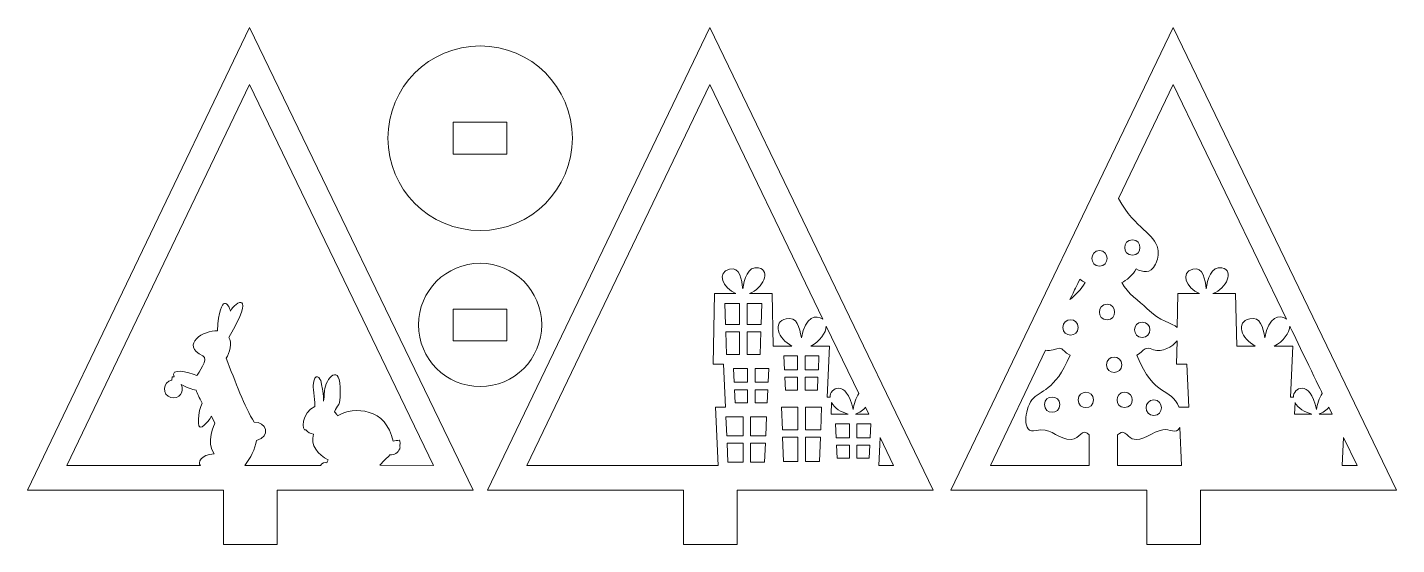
# Model space of a CAD drawing. Header units: inches. Extents: x 0.2 to 15.6, y 0.1 to 5.8.
import ezdxf

# ---------------------------------------------------------------- set-up
doc = ezdxf.new("R2010")
doc.units = ezdxf.units.IN
doc.header["$MEASUREMENT"] = 0
doc.layers.add('_U+0421_U+043B_U+043E_U+0439 1', color=7, linetype='Continuous')

msp = doc.modelspace()

# ---------------------------------------------------------------- linework, layer by layer
at = {"layer": '_U+0421_U+043B_U+043E_U+0439 1', "color": 1, "lineweight": 9, "true_color": 0xff0000}
for points in [[(2.717, 5.846), (0.23, 0.67), (2.423, 0.67), (2.423, 0.062), (3.024, 0.062), (3.024, 0.67), (5.218, 0.67), (2.717, 5.846)], [(7.867, 5.846), (5.38, 0.67), (7.573, 0.67), (7.573, 0.062), (8.174, 0.062), (8.174, 0.67), (10.368, 0.67), (7.867, 5.846)], [(13.054, 5.846), (10.567, 0.67), (12.76, 0.67), (12.76, 0.062), (13.362, 0.062), (13.362, 0.67), (15.556, 0.67), (13.054, 5.846)], [(5.598, 4.429), (4.996, 4.429), (4.996, 4.784), (5.598, 4.784), (5.598, 4.429), (5.598, 4.429)], [(5.598, 2.341), (4.996, 2.341), (4.996, 2.696), (5.598, 2.696), (5.598, 2.341), (5.598, 2.341)], [(8.043, 2.524), (8.035, 2.758), (8.202, 2.758), (8.202, 2.524), (8.043, 2.524)], [(8.286, 2.524), (8.286, 2.758), (8.451, 2.758), (8.442, 2.524), (8.286, 2.524)], [(8.202, 2.441), (8.202, 2.189), (8.055, 2.189), (8.046, 2.441), (8.202, 2.441), (8.202, 2.441)], [(8.439, 2.441), (8.431, 2.189), (8.286, 2.189), (8.286, 2.441), (8.439, 2.441), (8.439, 2.441)], [(8.703, 2.016), (8.696, 2.171), (8.851, 2.171), (8.851, 2.016), (8.703, 2.016)], [(9.09, 2.171), (9.083, 2.017), (8.935, 2.017), (8.935, 2.171), (9.09, 2.171)], [(8.29, 1.877), (8.142, 1.877), (8.135, 2.031), (8.29, 2.031), (8.29, 1.877)], [(8.522, 1.877), (8.374, 1.877), (8.374, 2.031), (8.529, 2.031), (8.522, 1.877)], [(8.851, 1.933), (8.851, 1.787), (8.714, 1.787), (8.707, 1.933), (8.851, 1.933)], [(8.935, 1.933), (9.079, 1.933), (9.072, 1.787), (8.935, 1.787), (8.935, 1.933)], [(8.29, 1.648), (8.153, 1.648), (8.146, 1.794), (8.29, 1.794), (8.29, 1.648), (8.29, 1.648)], [(8.511, 1.648), (8.374, 1.648), (8.374, 1.794), (8.518, 1.794), (8.511, 1.648)], [(8.855, 1.345), (8.68, 1.345), (8.671, 1.599), (8.855, 1.599), (8.855, 1.345), (8.855, 1.345)], [(9.11, 1.345), (8.938, 1.345), (8.938, 1.599), (9.119, 1.599), (9.11, 1.345)], [(8.242, 1.279), (8.057, 1.279), (8.048, 1.489), (8.242, 1.489), (8.242, 1.279), (8.242, 1.279)], [(8.495, 1.279), (8.325, 1.279), (8.325, 1.489), (8.504, 1.489), (8.495, 1.279)], [(9.432, 1.257), (9.283, 1.257), (9.276, 1.411), (9.432, 1.411), (9.432, 1.257)], [(9.663, 1.257), (9.515, 1.257), (9.515, 1.411), (9.671, 1.411), (9.663, 1.257)], [(8.855, 0.989), (8.692, 0.989), (8.683, 1.262), (8.855, 1.262), (8.855, 0.989), (8.855, 0.989)], [(9.097, 0.989), (8.938, 0.989), (8.938, 1.262), (9.107, 1.262), (9.097, 0.989)], [(9.775, 1.26), (9.926, 0.947), (9.76, 0.947), (9.775, 1.26)], [(14.962, 1.26), (15.113, 0.947), (14.947, 0.947), (14.962, 1.26)], [(8.242, 0.985), (8.07, 0.985), (8.061, 1.195), (8.242, 1.195), (8.242, 0.985)], [(8.482, 0.985), (8.325, 0.985), (8.325, 1.195), (8.491, 1.195), (8.482, 0.985)], [(9.432, 1.028), (9.294, 1.028), (9.287, 1.174), (9.432, 1.174), (9.432, 1.028), (9.432, 1.028)], [(9.653, 1.028), (9.515, 1.028), (9.515, 1.174), (9.659, 1.174), (9.653, 1.028)]]:
    msp.add_lwpolyline(points, dxfattribs=at)
for points, knots in [([(5.297, 5.639), (4.727, 5.639), (4.265, 5.177), (4.265, 4.607), (4.265, 4.036), (4.727, 3.574), (5.297, 3.574), (5.868, 3.574), (6.33, 4.036), (6.33, 4.607), (6.33, 5.177), (5.868, 5.639), (5.297, 5.639)], [0, 0, 0, 0, 1, 1, 1, 2, 2, 2, 3, 3, 3, 4, 4, 4, 4]), ([(2.662, 0.947), (2.73, 1.028), (2.777, 1.131), (2.794, 1.227), (2.966, 1.271), (2.899, 1.44), (2.769, 1.431), (2.66, 1.6), (2.555, 1.886), (2.456, 2.146), (2.495, 2.2), (2.525, 2.326), (2.485, 2.379), (2.797, 2.905), (2.556, 2.785), (2.503, 2.673), (2.488, 2.745), (2.387, 2.904), (2.356, 2.451), (2.211, 2.467), (1.933, 2.295), (2.194, 2.172), (2.265, 2.141), (2.138, 1.972), (2.127, 1.954), (2.02, 1.993), (1.827, 2.043), (1.871, 1.936), (1.871, 1.936), (1.851, 1.938), (1.851, 1.938), (1.851, 1.938), (1.848, 1.901), (1.848, 1.901), (1.742, 1.884), (1.735, 1.733), (1.837, 1.706), (1.925, 1.682), (1.995, 1.776), (1.95, 1.852), (2.007, 1.818), (2.077, 1.798), (2.118, 1.789), (2.13, 1.75), (2.152, 1.703), (2.186, 1.645), (2.143, 1.556), (2.116, 1.334), (2.185, 1.38), (2.254, 1.427), (2.289, 1.498), (2.289, 1.498), (2.289, 1.498), (2.328, 1.418), (2.328, 1.418), (2.328, 1.418), (2.22, 1.195), (2.322, 1.077), (2.168, 1.071), (2.136, 0.973), (2.166, 0.947), (2.166, 0.947), (0.671, 0.947), (0.671, 0.947), (0.671, 0.947), (2.717, 5.206), (2.717, 5.206), (2.717, 5.206), (4.776, 0.947), (4.776, 0.947), (4.776, 0.947), (4.176, 0.948), (4.176, 0.948), (4.218, 1.013), (4.259, 1.023), (4.287, 1.065), (4.336, 1.063), (4.379, 1.087), (4.397, 1.132), (4.398, 1.133), (4.398, 1.133), (4.398, 1.134), (4.402, 1.144), (4.402, 1.157), (4.398, 1.168), (4.407, 1.206), (4.395, 1.241), (4.39, 1.229), (4.388, 1.225), (4.367, 1.225), (4.356, 1.225), (4.345, 1.225), (4.334, 1.223), (4.323, 1.217), (4.25, 1.588), (3.889, 1.614), (3.7, 1.502), (3.691, 1.522), (3.685, 1.527), (3.669, 1.546), (3.676, 1.583), (3.701, 1.601), (3.714, 1.628), (3.728, 1.654), (3.729, 1.688), (3.731, 1.756), (3.74, 2.127), (3.563, 1.907), (3.555, 1.785), (3.555, 1.785), (3.552, 1.724), (3.546, 1.667), (3.537, 1.815), (3.529, 1.802), (3.517, 1.878), (3.517, 1.921), (3.438, 2.005), (3.428, 1.84), (3.426, 1.805), (3.457, 1.634), (3.447, 1.606), (3.296, 1.541), (3.293, 1.318), (3.348, 1.346), (3.368, 1.319), (3.396, 1.301), (3.434, 1.297), (3.388, 1.177), (3.488, 1.062), (3.596, 1.011), (3.592, 1.001), (3.587, 0.99), (3.582, 0.977), (3.56, 0.988), (3.524, 0.972), (3.509, 0.947), (3.509, 0.947), (2.662, 0.947), (2.662, 0.947), (2.662, 0.947), (2.662, 0.947), (2.662, 0.947)], [0, 0, 0, 0, 1, 1, 1, 2, 2, 2, 3, 3, 3, 4, 4, 4, 5, 5, 5, 6, 6, 6, 7, 7, 7, 8, 8, 8, 9, 9, 9, 10, 10, 10, 11, 11, 11, 12, 12, 12, 13, 13, 13, 14, 14, 14, 15, 15, 15, 16, 16, 16, 17, 17, 17, 18, 18, 18, 19, 19, 19, 20, 20, 20, 21, 21, 21, 22, 22, 22, 23, 23, 23, 24, 24, 24, 25, 25, 25, 26, 26, 26, 27, 27, 27, 28, 28, 28, 29, 29, 29, 30, 30, 30, 31, 31, 31, 32, 32, 32, 33, 33, 33, 34, 34, 34, 35, 35, 35, 36, 36, 36, 37, 37, 37, 38, 38, 38, 39, 39, 39, 40, 40, 40, 41, 41, 41, 42, 42, 42, 43, 43, 43, 44, 44, 44, 45, 45, 45, 46, 46, 46, 47, 47, 47, 47]), ([(8.724, 2.588), (8.565, 2.553), (8.63, 2.36), (8.787, 2.282), (8.787, 2.282), (8.579, 2.282), (8.579, 2.282), (8.579, 2.282), (8.566, 2.869), (8.566, 2.869), (8.566, 2.869), (8.312, 2.869), (8.312, 2.869), (8.461, 2.927), (8.558, 3.124), (8.413, 3.156), (8.292, 3.183), (8.251, 3.021), (8.237, 2.923), (8.223, 3.021), (8.209, 3.169), (8.088, 3.142), (7.943, 3.11), (8.012, 2.927), (8.161, 2.869), (8.161, 2.869), (7.919, 2.869), (7.919, 2.869), (7.919, 2.869), (7.906, 2.078), (7.906, 2.078), (7.906, 2.078), (8.021, 2.078), (8.021, 2.078), (8.021, 2.078), (8.044, 1.6), (8.044, 1.6), (8.044, 1.6), (7.933, 1.6), (7.933, 1.6), (7.933, 1.6), (7.96, 0.947), (7.96, 0.947), (7.96, 0.947), (5.821, 0.947), (5.821, 0.947), (5.821, 0.947), (7.867, 5.206), (7.867, 5.206), (7.867, 5.206), (9.135, 2.583), (9.135, 2.583), (9.057, 2.636), (8.94, 2.616), (8.893, 2.375), (8.871, 2.487), (8.847, 2.616), (8.724, 2.588)], [0, 0, 0, 0, 1, 1, 1, 2, 2, 2, 3, 3, 3, 4, 4, 4, 5, 5, 5, 6, 6, 6, 7, 7, 7, 8, 8, 8, 9, 9, 9, 10, 10, 10, 11, 11, 11, 12, 12, 12, 13, 13, 13, 14, 14, 14, 15, 15, 15, 16, 16, 16, 17, 17, 17, 18, 18, 18, 19, 19, 19, 19]), ([(14.08, 2.375), (14.058, 2.487), (14.034, 2.616), (13.911, 2.588), (13.752, 2.553), (13.817, 2.36), (13.974, 2.282), (13.974, 2.282), (13.766, 2.282), (13.766, 2.282), (13.766, 2.282), (13.753, 2.869), (13.753, 2.869), (13.753, 2.869), (13.5, 2.869), (13.5, 2.869), (13.649, 2.927), (13.746, 3.124), (13.6, 3.156), (13.48, 3.183), (13.438, 3.021), (13.424, 2.923), (13.41, 3.021), (13.396, 3.169), (13.275, 3.142), (13.13, 3.11), (13.199, 2.927), (13.348, 2.869), (13.348, 2.869), (13.107, 2.869), (13.107, 2.869), (13.107, 2.869), (13.1, 2.489), (13.1, 2.489), (13.045, 2.543), (12.907, 2.554), (12.76, 2.703), (12.676, 2.787), (12.544, 2.866), (12.479, 2.993), (12.521, 3.009), (12.615, 3.082), (12.639, 3.145), (12.712, 3.109), (12.801, 3.081), (12.857, 3.196), (12.88, 3.243), (12.893, 3.307), (12.882, 3.368), (12.848, 3.548), (12.638, 3.58), (12.442, 3.932), (12.442, 3.932), (13.055, 5.206), (13.055, 5.206), (13.055, 5.206), (14.322, 2.583), (14.322, 2.583), (14.244, 2.637), (14.127, 2.616), (14.08, 2.375)], [0, 0, 0, 0, 1, 1, 1, 2, 2, 2, 3, 3, 3, 4, 4, 4, 5, 5, 5, 6, 6, 6, 7, 7, 7, 8, 8, 8, 9, 9, 9, 10, 10, 10, 11, 11, 11, 12, 12, 12, 13, 13, 13, 14, 14, 14, 15, 15, 15, 16, 16, 16, 17, 17, 17, 18, 18, 18, 19, 19, 19, 20, 20, 20, 20]), ([(12.598, 3.469), (12.711, 3.469), (12.711, 3.297), (12.598, 3.297), (12.484, 3.297), (12.484, 3.469), (12.598, 3.469)], [0, 0, 0, 0, 1, 1, 1, 2, 2, 2, 2]), ([(12.23, 3.349), (12.343, 3.349), (12.344, 3.176), (12.23, 3.176), (12.116, 3.176), (12.116, 3.349), (12.23, 3.349)], [0, 0, 0, 0, 1, 1, 1, 2, 2, 2, 2]), ([(5.297, 3.208), (4.917, 3.208), (4.608, 2.899), (4.608, 2.519), (4.608, 2.138), (4.917, 1.829), (5.297, 1.829), (5.678, 1.829), (5.987, 2.138), (5.987, 2.519), (5.987, 2.899), (5.678, 3.208), (5.297, 3.208)], [0, 0, 0, 0, 1, 1, 1, 2, 2, 2, 3, 3, 3, 4, 4, 4, 4]), ([(12.009, 3.029), (12.032, 3.012), (12.053, 2.999), (12.068, 2.993), (12.028, 2.915), (11.963, 2.855), (11.899, 2.801), (11.964, 2.936), (11.938, 2.882), (12.009, 3.029)], [0, 0, 0, 0, 1, 1, 1, 2, 2, 2, 3, 3, 3, 3]), ([(12.314, 2.749), (12.428, 2.749), (12.428, 2.576), (12.314, 2.576), (12.201, 2.576), (12.2, 2.749), (12.314, 2.749)], [0, 0, 0, 0, 1, 1, 1, 2, 2, 2, 2]), ([(9.216, 1.71), (9.216, 1.71), (9.18, 1.71), (9.18, 1.71), (9.18, 1.71), (9.207, 2.282), (9.207, 2.282), (9.207, 2.282), (8.999, 2.282), (8.999, 2.282), (9.097, 2.331), (9.17, 2.43), (9.172, 2.506), (9.172, 2.506), (9.536, 1.753), (9.536, 1.753), (9.5, 1.702), (9.481, 1.626), (9.471, 1.573), (9.402, 1.922), (9.201, 1.809), (9.216, 1.71)], [0, 0, 0, 0, 1, 1, 1, 2, 2, 2, 3, 3, 3, 4, 4, 4, 5, 5, 5, 6, 6, 6, 7, 7, 7, 7]), ([(11.992, 2.49), (11.992, 2.377), (11.819, 2.376), (11.819, 2.49), (11.819, 2.604), (11.992, 2.604), (11.992, 2.49)], [0, 0, 0, 0, 1, 1, 1, 2, 2, 2, 2]), ([(12.708, 2.55), (12.822, 2.55), (12.822, 2.378), (12.708, 2.378), (12.594, 2.378), (12.594, 2.55), (12.708, 2.55)], [0, 0, 0, 0, 1, 1, 1, 2, 2, 2, 2]), ([(14.403, 1.71), (14.403, 1.71), (14.367, 1.71), (14.367, 1.71), (14.367, 1.71), (14.394, 2.282), (14.394, 2.282), (14.394, 2.282), (14.186, 2.282), (14.186, 2.282), (14.285, 2.331), (14.358, 2.43), (14.359, 2.506), (14.397, 2.428), (14.687, 1.828), (14.723, 1.753), (14.687, 1.702), (14.668, 1.626), (14.658, 1.573), (14.59, 1.922), (14.388, 1.809), (14.403, 1.71)], [0, 0, 0, 0, 1, 1, 1, 2, 2, 2, 3, 3, 3, 4, 4, 4, 5, 5, 5, 6, 6, 6, 7, 7, 7, 7]), ([(13.12, 1.6), (13.12, 1.6), (13.12, 1.594), (13.12, 1.594), (13.028, 1.835), (12.849, 1.689), (12.647, 2.181), (12.704, 2.211), (12.72, 2.245), (12.754, 2.256), (12.782, 2.265), (12.81, 2.248), (12.836, 2.24), (12.932, 2.209), (13.047, 2.273), (13.098, 2.342), (13.098, 2.342), (13.093, 2.078), (13.093, 2.078), (13.093, 2.078), (13.209, 2.078), (13.209, 2.078), (13.209, 2.078), (13.231, 1.6), (13.231, 1.6), (13.231, 1.6), (13.12, 1.6), (13.12, 1.6), (13.12, 1.6), (13.12, 1.6), (13.12, 1.6)], [0, 0, 0, 0, 1, 1, 1, 2, 2, 2, 3, 3, 3, 4, 4, 4, 5, 5, 5, 6, 6, 6, 7, 7, 7, 8, 8, 8, 9, 9, 9, 10, 10, 10, 10]), ([(12.114, 0.947), (12.114, 0.947), (11.009, 0.947), (11.009, 0.947), (11.009, 0.947), (11.627, 2.235), (11.627, 2.235), (11.655, 2.229), (11.683, 2.231), (11.711, 2.24), (11.839, 2.281), (11.777, 2.245), (11.9, 2.181), (11.727, 1.76), (11.564, 1.8), (11.473, 1.679), (11.392, 1.572), (11.355, 1.293), (11.521, 1.337), (11.675, 1.377), (11.73, 1.269), (11.866, 1.24), (12, 1.212), (12.018, 1.35), (12.084, 1.311), (12.094, 1.305), (12.104, 1.297), (12.114, 1.29), (12.114, 1.29), (12.114, 0.947), (12.114, 0.947), (12.114, 0.947), (12.114, 0.947), (12.114, 0.947)], [0, 0, 0, 0, 1, 1, 1, 2, 2, 2, 3, 3, 3, 4, 4, 4, 5, 5, 5, 6, 6, 6, 7, 7, 7, 8, 8, 8, 9, 9, 9, 10, 10, 10, 11, 11, 11, 11]), ([(12.308, 2.073), (12.308, 2.187), (12.48, 2.187), (12.48, 2.073), (12.48, 1.959), (12.308, 1.959), (12.308, 2.073)], [0, 0, 0, 0, 1, 1, 1, 2, 2, 2, 2]), ([(11.785, 1.627), (11.785, 1.513), (11.613, 1.513), (11.613, 1.627), (11.613, 1.74), (11.785, 1.741), (11.785, 1.627)], [0, 0, 0, 0, 1, 1, 1, 2, 2, 2, 2]), ([(11.992, 1.679), (11.992, 1.793), (12.164, 1.793), (12.164, 1.679), (12.164, 1.565), (11.992, 1.565), (11.992, 1.679)], [0, 0, 0, 0, 1, 1, 1, 2, 2, 2, 2]), ([(12.511, 1.765), (12.625, 1.765), (12.625, 1.593), (12.511, 1.593), (12.398, 1.593), (12.397, 1.765), (12.511, 1.765)], [0, 0, 0, 0, 1, 1, 1, 2, 2, 2, 2]), ([(9.227, 1.522), (9.227, 1.522), (9.232, 1.649), (9.232, 1.649), (9.264, 1.587), (9.337, 1.54), (9.418, 1.522), (9.418, 1.522), (9.227, 1.522), (9.227, 1.522)], [0, 0, 0, 0, 1, 1, 1, 2, 2, 2, 3, 3, 3, 3]), ([(9.648, 1.522), (9.648, 1.522), (9.5, 1.522), (9.5, 1.522), (9.534, 1.531), (9.597, 1.574), (9.611, 1.598), (9.611, 1.598), (9.648, 1.522), (9.648, 1.522)], [0, 0, 0, 0, 1, 1, 1, 2, 2, 2, 3, 3, 3, 3]), ([(12.838, 1.679), (12.952, 1.679), (12.952, 1.506), (12.838, 1.506), (12.724, 1.506), (12.724, 1.679), (12.838, 1.679)], [0, 0, 0, 0, 1, 1, 1, 2, 2, 2, 2]), ([(14.414, 1.522), (14.414, 1.522), (14.419, 1.649), (14.419, 1.649), (14.451, 1.587), (14.524, 1.54), (14.606, 1.522), (14.606, 1.522), (14.414, 1.522), (14.414, 1.522)], [0, 0, 0, 0, 1, 1, 1, 2, 2, 2, 3, 3, 3, 3]), ([(14.687, 1.522), (14.722, 1.531), (14.782, 1.572), (14.798, 1.598), (14.798, 1.598), (14.835, 1.522), (14.835, 1.522), (14.835, 1.522), (14.687, 1.522), (14.687, 1.522)], [0, 0, 0, 0, 1, 1, 1, 2, 2, 2, 3, 3, 3, 3]), ([(12.433, 0.947), (12.433, 0.947), (12.433, 1.29), (12.433, 1.29), (12.462, 1.309), (12.481, 1.331), (12.514, 1.308), (12.542, 1.288), (12.566, 1.258), (12.596, 1.246), (12.709, 1.202), (12.829, 1.329), (12.938, 1.346), (13.017, 1.358), (13.084, 1.29), (13.13, 1.37), (13.13, 1.37), (13.147, 0.947), (13.147, 0.947), (13.147, 0.947), (12.433, 0.947), (12.433, 0.947), (12.433, 0.947), (12.433, 0.947), (12.433, 0.947)], [0, 0, 0, 0, 1, 1, 1, 2, 2, 2, 3, 3, 3, 4, 4, 4, 5, 5, 5, 6, 6, 6, 7, 7, 7, 8, 8, 8, 8])]:
    msp.add_open_spline(points, degree=3, knots=knots, dxfattribs=at)

doc.saveas('drawing.dxf')
